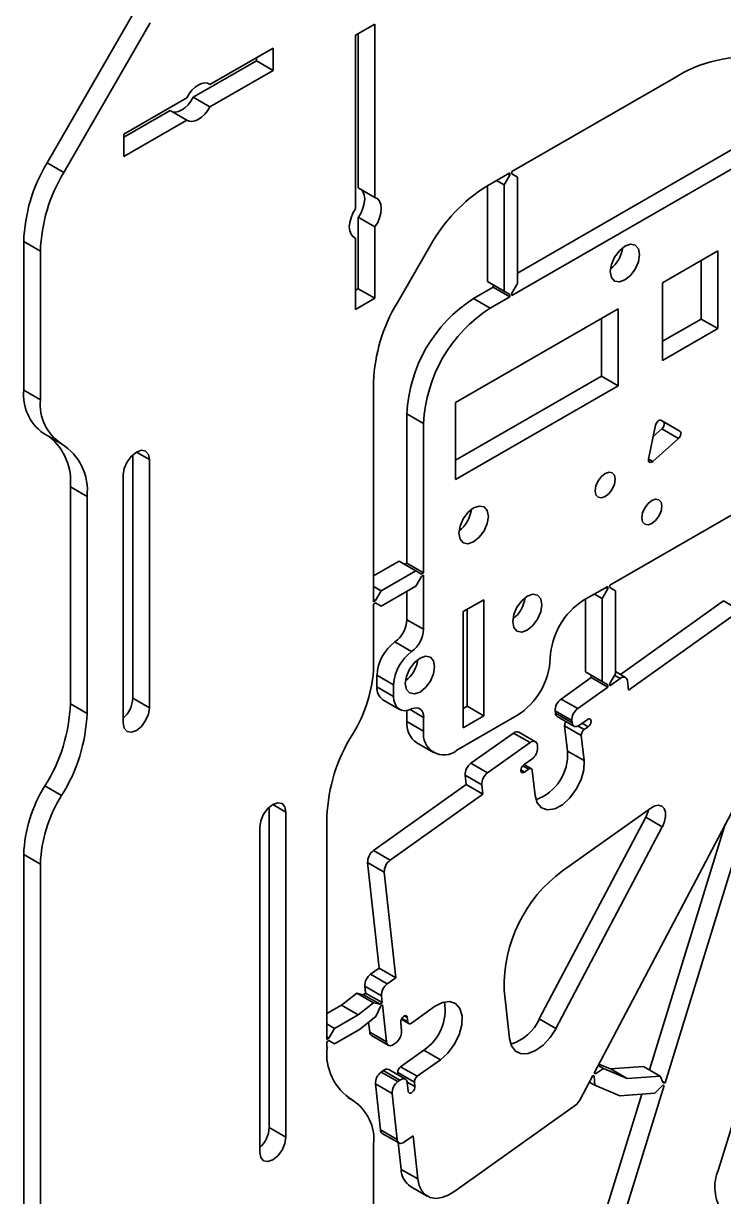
# Model space of a CAD drawing. Header units: millimetres. Extents: x 0 to 415, y 0 to 292.
# Drawn here: x 359.41 to 366.83, y 118.28 to 130.74 of the extents above; entities that cross this region are included whole.
import ezdxf

# ---------------------------------------------------------------- set-up
doc = ezdxf.new("R2010")
doc.units = ezdxf.units.MM

# ---------------------------------------------------------------- blocks, each defined once
blk = doc.blocks.new('SE61')
at = {"color": 7, "linetype": 'Continuous', "lineweight": 35}
for p, q in [((360.733, 123.403), (360.744, 123.47)), ((360.466, 123.31), (360.477, 123.255)), ((360.658, 123.273), (360.703, 123.334)), ((360.703, 123.334), (360.733, 123.403)), ((360.477, 123.255), (360.507, 123.22)), ((360.507, 123.22), (360.552, 123.211)), ((360.552, 123.211), (360.605, 123.23)), ((360.605, 123.23), (360.658, 123.273))]:
    blk.add_line(p, q, dxfattribs=at)
blk = doc.blocks.new('SE60')
blk.add_blockref('SE61', (0, 0))
blk = doc.blocks.new('SE63')
at = {"color": 7, "linetype": 'Continuous', "lineweight": 35}
for p, q in [((360.605, 126.186), (360.552, 126.143)), ((360.658, 126.205), (360.605, 126.186)), ((360.703, 126.196), (360.658, 126.205)), ((360.733, 126.161), (360.703, 126.196)), ((360.507, 126.082), (360.477, 126.013)), ((360.552, 126.143), (360.507, 126.082)), ((360.744, 126.106), (360.733, 126.161)), ((360.477, 126.013), (360.466, 125.945))]:
    blk.add_line(p, q, dxfattribs=at)
blk = doc.blocks.new('SE62')
blk.add_blockref('SE63', (0, 0))
blk = doc.blocks.new('SE65')
at = {"color": 7, "linetype": 'Continuous', "lineweight": 35}
for p, q in [((362.15, 118.774), (362.18, 118.844)), ((362.18, 118.844), (362.191, 118.911)), ((361.913, 118.751), (361.924, 118.695)), ((362.052, 118.671), (362.105, 118.713)), ((362.105, 118.713), (362.15, 118.774)), ((361.924, 118.695), (361.954, 118.661)), ((361.954, 118.661), (361.999, 118.652)), ((361.999, 118.652), (362.052, 118.671))]:
    blk.add_line(p, q, dxfattribs=at)
blk = doc.blocks.new('SE64')
blk.add_blockref('SE65', (0, 0))
blk = doc.blocks.new('SE67')
at = {"color": 7, "linetype": 'Continuous', "lineweight": 35}
for p, q in [((362.052, 122.443), (361.999, 122.4)), ((362.105, 122.462), (362.052, 122.443)), ((362.15, 122.453), (362.105, 122.462)), ((362.18, 122.418), (362.15, 122.453)), ((361.954, 122.34), (361.924, 122.27)), ((361.999, 122.4), (361.954, 122.34)), ((362.191, 122.363), (362.18, 122.418)), ((361.924, 122.27), (361.913, 122.203))]:
    blk.add_line(p, q, dxfattribs=at)
blk = doc.blocks.new('SE66')
blk.add_blockref('SE67', (0, 0))
blk = doc.blocks.new('SE103')
at = {"color": 7, "linetype": 'Continuous', "lineweight": 35}
for p, q in [((362.882, 128.673), (362.869, 128.623)), ((362.903, 128.723), (362.882, 128.673)), ((362.931, 128.77), (362.903, 128.723)), ((362.869, 128.623), (362.864, 128.576)), ((362.864, 128.576), (362.869, 128.533)), ((362.869, 128.533), (362.882, 128.499)), ((362.882, 128.499), (362.903, 128.473)), ((362.903, 128.473), (362.931, 128.458))]:
    blk.add_line(p, q, dxfattribs=at)
blk = doc.blocks.new('SE102')
blk.add_blockref('SE103', (0, 0))
blk = doc.blocks.new('SE105')
at = {"color": 7, "linetype": 'Continuous', "lineweight": 35}
for p, q in [((363.165, 128.874), (363.136, 128.889)), ((363.186, 128.848), (363.165, 128.874)), ((363.199, 128.814), (363.186, 128.848)), ((363.203, 128.771), (363.199, 128.814)), ((363.165, 128.624), (363.186, 128.674)), ((363.186, 128.674), (363.199, 128.724)), ((363.199, 128.724), (363.203, 128.771)), ((363.136, 128.577), (363.165, 128.624))]:
    blk.add_line(p, q, dxfattribs=at)
blk = doc.blocks.new('SE104')
blk.add_blockref('SE105', (0, 0))
blk = doc.blocks.new('SE135')
at = {"color": 7, "linetype": 'Continuous', "lineweight": 35}
for p, q in [((361.228, 130.059), (361.195, 130.028)), ((361.262, 130.083), (361.228, 130.059)), ((361.297, 130.099), (361.262, 130.083)), ((361.33, 130.105), (361.297, 130.099)), ((361.359, 130.101), (361.33, 130.105)), ((361.384, 130.088), (361.359, 130.101)), ((361.166, 129.99), (361.141, 129.948)), ((361.195, 130.028), (361.166, 129.99))]:
    blk.add_line(p, q, dxfattribs=at)
blk = doc.blocks.new('SE134')
blk.add_blockref('SE135', (0, 0))
blk = doc.blocks.new('SE137')
at = {"color": 7, "linetype": 'Continuous', "lineweight": 35}
for p, q in [((361.33, 129.772), (361.359, 129.81)), ((361.359, 129.81), (361.384, 129.852)), ((361.141, 129.711), (361.166, 129.698)), ((361.166, 129.698), (361.195, 129.694)), ((361.195, 129.694), (361.228, 129.701)), ((361.228, 129.701), (361.262, 129.716)), ((361.262, 129.716), (361.297, 129.74)), ((361.297, 129.74), (361.33, 129.772))]:
    blk.add_line(p, q, dxfattribs=at)
blk = doc.blocks.new('SE136')
blk.add_blockref('SE137', (0, 0))
blk = doc.blocks.new('SE155')
at = {"color": 7, "linetype": 'Continuous', "lineweight": 35}
for p, q in [((366.114, 125.686), (366.073, 125.672)), ((366.148, 125.68), (366.114, 125.686)), ((366.171, 125.653), (366.148, 125.68)), ((365.998, 125.593), (365.975, 125.54)), ((366.033, 125.639), (365.998, 125.593)), ((366.073, 125.672), (366.033, 125.639)), ((366.148, 125.506), (366.171, 125.559)), ((366.179, 125.611), (366.171, 125.653)), ((366.171, 125.559), (366.179, 125.611)), ((365.975, 125.54), (365.967, 125.488)), ((365.967, 125.488), (365.975, 125.446)), ((365.975, 125.446), (365.998, 125.42)), ((366.033, 125.413), (366.073, 125.427)), ((366.073, 125.427), (366.114, 125.46)), ((366.114, 125.46), (366.148, 125.506)), ((365.998, 125.42), (366.033, 125.413))]:
    blk.add_line(p, q, dxfattribs=at)
blk = doc.blocks.new('SE154')
blk.add_blockref('SE155', (0, 0))
blk = doc.blocks.new('SE157')
at = {"color": 7, "linetype": 'Continuous', "lineweight": 35}
for p, q in [((365.538, 125.925), (365.503, 125.879)), ((365.578, 125.958), (365.538, 125.925)), ((365.619, 125.972), (365.578, 125.958)), ((365.653, 125.965), (365.619, 125.972)), ((365.676, 125.939), (365.653, 125.965)), ((365.685, 125.897), (365.676, 125.939)), ((365.48, 125.826), (365.472, 125.774)), ((365.503, 125.879), (365.48, 125.826)), ((365.653, 125.792), (365.676, 125.845)), ((365.676, 125.845), (365.685, 125.897)), ((365.472, 125.774), (365.48, 125.732)), ((365.48, 125.732), (365.503, 125.706)), ((365.503, 125.706), (365.538, 125.699)), ((365.538, 125.699), (365.578, 125.713)), ((365.578, 125.713), (365.619, 125.746)), ((365.619, 125.746), (365.653, 125.792))]:
    blk.add_line(p, q, dxfattribs=at)
blk = doc.blocks.new('SE156')
blk.add_blockref('SE157', (0, 0))
blk = doc.blocks.new('SE159')
at = {"color": 7, "linetype": 'Continuous', "lineweight": 35}
for p, q in [((366.039, 126.112), (366.038, 126.101)), ((366.038, 126.101), (366.039, 126.091)), ((366.039, 126.091), (366.043, 126.083)), ((366.043, 126.083), (366.048, 126.078)), ((366.048, 126.078), (366.056, 126.076)), ((366.056, 126.076), (366.064, 126.077)), ((366.064, 126.077), (366.073, 126.08)), ((366.073, 126.08), (366.083, 126.087))]:
    blk.add_line(p, q, dxfattribs=at)
blk = doc.blocks.new('SE158')
blk.add_blockref('SE159', (0, 0))
blk = doc.blocks.new('SE161')
at = {"color": 7, "linetype": 'Continuous', "lineweight": 35}
for p, q in [((366.356, 126.329), (366.364, 126.338)), ((366.364, 126.338), (366.372, 126.349)), ((366.377, 126.402), (366.372, 126.407)), ((366.372, 126.349), (366.377, 126.361)), ((366.381, 126.394), (366.377, 126.402)), ((366.377, 126.361), (366.381, 126.373)), ((366.382, 126.384), (366.381, 126.394)), ((366.381, 126.373), (366.382, 126.384))]:
    blk.add_line(p, q, dxfattribs=at)
blk = doc.blocks.new('SE160')
blk.add_blockref('SE161', (0, 0))
blk = doc.blocks.new('SE163')
at = {"color": 7, "linetype": 'Continuous', "lineweight": 35}
for p, q in [((366.116, 126.482), (366.112, 126.47)), ((366.122, 126.493), (366.116, 126.482)), ((366.129, 126.504), (366.122, 126.493)), ((366.137, 126.513), (366.129, 126.504)), ((366.147, 126.52), (366.137, 126.513)), ((366.156, 126.524), (366.147, 126.52)), ((366.164, 126.525), (366.156, 126.524)), ((366.172, 126.522), (366.164, 126.525))]:
    blk.add_line(p, q, dxfattribs=at)
blk = doc.blocks.new('SE162')
blk.add_blockref('SE163', (0, 0))
blk = doc.blocks.new('SE165')
at = {"color": 7, "linetype": 'Continuous', "lineweight": 35}
for p, q in [((364.183, 125.592), (364.123, 125.544)), ((364.243, 125.613), (364.183, 125.592)), ((364.293, 125.603), (364.243, 125.613)), ((364.327, 125.564), (364.293, 125.603)), ((364.339, 125.502), (364.327, 125.564)), ((364.073, 125.476), (364.039, 125.398)), ((364.123, 125.544), (364.073, 125.476)), ((364.293, 125.349), (364.327, 125.427)), ((364.327, 125.427), (364.339, 125.502)), ((364.039, 125.398), (364.027, 125.323)), ((364.027, 125.323), (364.039, 125.261)), ((364.243, 125.281), (364.293, 125.349)), ((364.039, 125.261), (364.073, 125.222)), ((364.073, 125.222), (364.123, 125.212)), ((364.123, 125.212), (364.183, 125.233)), ((364.183, 125.233), (364.243, 125.281))]:
    blk.add_line(p, q, dxfattribs=at)
blk = doc.blocks.new('SE164')
blk.add_blockref('SE165', (0, 0))
blk = doc.blocks.new('SE169')
at = {"color": 7, "linetype": 'Continuous', "lineweight": 35}
for p, q in [((365.729, 128.324), (365.678, 128.256)), ((365.788, 128.372), (365.729, 128.324)), ((365.848, 128.393), (365.788, 128.372)), ((365.898, 128.383), (365.848, 128.393)), ((365.932, 128.344), (365.898, 128.383)), ((365.944, 128.282), (365.932, 128.344)), ((365.644, 128.178), (365.633, 128.103)), ((365.678, 128.256), (365.644, 128.178)), ((365.898, 128.129), (365.932, 128.207)), ((365.932, 128.207), (365.944, 128.282)), ((365.633, 128.103), (365.644, 128.041)), ((365.644, 128.041), (365.678, 128.002)), ((365.788, 128.013), (365.848, 128.061)), ((365.848, 128.061), (365.898, 128.129)), ((365.678, 128.002), (365.729, 127.992)), ((365.729, 127.992), (365.788, 128.013))]:
    blk.add_line(p, q, dxfattribs=at)
blk = doc.blocks.new('SE168')
blk.add_blockref('SE169', (0, 0))
blk = doc.blocks.new('SE175')
at = {"color": 7, "linetype": 'Continuous', "lineweight": 35}
for p, q in [((364.693, 124.607), (364.642, 124.539)), ((364.752, 124.655), (364.693, 124.607)), ((364.812, 124.676), (364.752, 124.655)), ((364.862, 124.666), (364.812, 124.676)), ((364.896, 124.627), (364.862, 124.666)), ((364.908, 124.565), (364.896, 124.627)), ((364.896, 124.49), (364.908, 124.565)), ((364.609, 124.461), (364.597, 124.386)), ((364.642, 124.539), (364.609, 124.461)), ((364.862, 124.412), (364.896, 124.49)), ((364.597, 124.386), (364.609, 124.324)), ((364.609, 124.324), (364.642, 124.285)), ((364.752, 124.296), (364.812, 124.344)), ((364.812, 124.344), (364.862, 124.412)), ((364.642, 124.285), (364.693, 124.275)), ((364.693, 124.275), (364.752, 124.296))]:
    blk.add_line(p, q, dxfattribs=at)
blk = doc.blocks.new('SE174')
blk.add_blockref('SE175', (0, 0))
blk = doc.blocks.new('SE179')
at = {"color": 7, "linetype": 'Continuous', "lineweight": 35}
for p, q in [((363.554, 123.95), (363.504, 123.882)), ((363.614, 123.998), (363.554, 123.95)), ((363.673, 124.018), (363.614, 123.998)), ((363.724, 124.009), (363.673, 124.018)), ((363.758, 123.97), (363.724, 124.009)), ((363.769, 123.908), (363.758, 123.97)), ((363.504, 123.882), (363.47, 123.804)), ((363.724, 123.755), (363.758, 123.832)), ((363.758, 123.832), (363.769, 123.908)), ((363.47, 123.804), (363.458, 123.728)), ((363.458, 123.728), (363.47, 123.666)), ((363.614, 123.638), (363.673, 123.687)), ((363.673, 123.687), (363.724, 123.755)), ((363.47, 123.666), (363.504, 123.628)), ((363.504, 123.628), (363.554, 123.618)), ((363.554, 123.618), (363.614, 123.638))]:
    blk.add_line(p, q, dxfattribs=at)
blk = doc.blocks.new('SE178')
blk.add_blockref('SE179', (0, 0))
blk = doc.blocks.new('SE209')
at = {"color": 7, "linetype": 'Continuous', "lineweight": 35}
for p, q in [((366.104, 122.429), (366.144, 122.436)), ((366.144, 122.436), (366.178, 122.427)), ((366.062, 122.406), (366.104, 122.429)), ((366.178, 122.427), (366.203, 122.402)), ((366.203, 122.402), (366.217, 122.364)), ((366.219, 122.316), (366.208, 122.262)), ((366.217, 122.364), (366.219, 122.316)), ((366.208, 122.262), (366.185, 122.208))]:
    blk.add_line(p, q, dxfattribs=at)
blk = doc.blocks.new('SE208')
blk.add_blockref('SE209', (0, 0))
blk = doc.blocks.new('SE211')
at = {"color": 7, "linetype": 'Continuous', "lineweight": 35}
for p, q in [((364.584, 119.88), (364.563, 119.959)), ((364.995, 119.97), (364.921, 119.889)), ((365.057, 120.067), (364.995, 119.97)), ((364.626, 119.825), (364.584, 119.88)), ((364.687, 119.797), (364.626, 119.825)), ((364.84, 119.831), (364.76, 119.799)), ((364.921, 119.889), (364.84, 119.831)), ((364.76, 119.799), (364.687, 119.797))]:
    blk.add_line(p, q, dxfattribs=at)
blk = doc.blocks.new('SE210')
blk.add_blockref('SE211', (0, 0))
blk = doc.blocks.new('SE465')
at = {"color": 7, "linetype": 'Continuous', "lineweight": 35}
for p, q in [((363.59, 118.468), (363.605, 118.398)), ((363.605, 118.398), (363.633, 118.341)), ((363.633, 118.341), (363.672, 118.298)), ((363.913, 118.296), (363.983, 118.337)), ((363.672, 118.298), (363.722, 118.272)), ((363.722, 118.272), (363.781, 118.262)), ((363.781, 118.262), (363.845, 118.27)), ((363.845, 118.27), (363.913, 118.296))]:
    blk.add_line(p, q, dxfattribs=at)
blk = doc.blocks.new('SE464')
blk.add_blockref('SE465', (0, 0))
blk = doc.blocks.new('SE467')
at = {"color": 7, "linetype": 'Continuous', "lineweight": 35}
for p, q in [((363.37, 118.887), (363.373, 118.873)), ((363.373, 118.873), (363.379, 118.861)), ((363.379, 118.861), (363.387, 118.853)), ((363.387, 118.853), (363.397, 118.848)), ((363.397, 118.848), (363.408, 118.846)), ((363.408, 118.846), (363.421, 118.847)), ((363.421, 118.847), (363.435, 118.852)), ((363.435, 118.852), (363.449, 118.861))]:
    blk.add_line(p, q, dxfattribs=at)
blk = doc.blocks.new('SE466')
blk.add_blockref('SE467', (0, 0))
blk = doc.blocks.new('SE469')
at = {"color": 7, "linetype": 'Continuous', "lineweight": 35}
for p, q in [((363.414, 119.525), (363.4, 119.517)), ((363.428, 119.53), (363.414, 119.525)), ((363.441, 119.532), (363.428, 119.53)), ((363.452, 119.53), (363.441, 119.532)), ((363.462, 119.524), (363.452, 119.53)), ((363.47, 119.516), (363.462, 119.524)), ((363.476, 119.504), (363.47, 119.516)), ((363.479, 119.49), (363.476, 119.504))]:
    blk.add_line(p, q, dxfattribs=at)
blk = doc.blocks.new('SE468')
blk.add_blockref('SE469', (0, 0))
blk = doc.blocks.new('SE471')
at = {"color": 7, "linetype": 'Continuous', "lineweight": 35}
for p, q in [((363.558, 119.435), (363.559, 119.449)), ((363.494, 119.385), (363.502, 119.379)), ((363.502, 119.379), (363.512, 119.379)), ((363.512, 119.379), (363.524, 119.383)), ((363.524, 119.383), (363.535, 119.392)), ((363.535, 119.392), (363.546, 119.405)), ((363.546, 119.405), (363.554, 119.42)), ((363.554, 119.42), (363.558, 119.435))]:
    blk.add_line(p, q, dxfattribs=at)
blk = doc.blocks.new('SE470')
blk.add_blockref('SE471', (0, 0))
blk = doc.blocks.new('SE473')
at = {"color": 7, "linetype": 'Continuous', "lineweight": 35}
for p, q in [((363.851, 120.341), (363.769, 120.298)), ((363.928, 120.353), (363.851, 120.341)), ((363.992, 120.332), (363.928, 120.353)), ((364.038, 120.279), (363.992, 120.332)), ((364.06, 120.201), (364.038, 120.279)), ((364.057, 120.105), (364.06, 120.201)), ((364.028, 120), (364.057, 120.105)), ((363.978, 119.896), (364.028, 120)), ((363.909, 119.805), (363.978, 119.896)), ((363.831, 119.733), (363.909, 119.805))]:
    blk.add_line(p, q, dxfattribs=at)
blk = doc.blocks.new('SE472')
blk.add_blockref('SE473', (0, 0))
blk = doc.blocks.new('SE475')
at = {"color": 7, "linetype": 'Continuous', "lineweight": 35}
for p, q in [((363.486, 120.129), (363.484, 120.136)), ((363.488, 120.123), (363.486, 120.129)), ((363.492, 120.119), (363.488, 120.123)), ((363.497, 120.116), (363.492, 120.119)), ((363.503, 120.115), (363.497, 120.116)), ((363.51, 120.116), (363.503, 120.115)), ((363.516, 120.118), (363.51, 120.116)), ((363.523, 120.123), (363.516, 120.118))]:
    blk.add_line(p, q, dxfattribs=at)
blk = doc.blocks.new('SE474')
blk.add_blockref('SE475', (0, 0))
blk = doc.blocks.new('SE477')
at = {"color": 7, "linetype": 'Continuous', "lineweight": 35}
for p, q in [((363.448, 120.199), (363.436, 120.191)), ((363.459, 120.202), (363.448, 120.199)), ((363.469, 120.2), (363.459, 120.202)), ((363.476, 120.193), (363.469, 120.2)), ((363.479, 120.181), (363.476, 120.193)), ((363.416, 120.165), (363.411, 120.15)), ((363.425, 120.18), (363.416, 120.165)), ((363.436, 120.191), (363.425, 120.18))]:
    blk.add_line(p, q, dxfattribs=at)
blk = doc.blocks.new('SE476')
blk.add_blockref('SE477', (0, 0))
blk = doc.blocks.new('SE479')
at = {"color": 7, "linetype": 'Continuous', "lineweight": 35}
for p, q in [((363.257, 119.924), (363.26, 119.911)), ((363.26, 119.911), (363.266, 119.899)), ((363.266, 119.899), (363.274, 119.891)), ((363.274, 119.891), (363.284, 119.885)), ((363.284, 119.885), (363.296, 119.883)), ((363.296, 119.883), (363.308, 119.885)), ((363.308, 119.885), (363.322, 119.89)), ((363.322, 119.89), (363.336, 119.898))]:
    blk.add_line(p, q, dxfattribs=at)
blk = doc.blocks.new('SE478')
blk.add_blockref('SE479', (0, 0))
blk = doc.blocks.new('SE481')
at = {"color": 7, "linetype": 'Continuous', "lineweight": 35}
for p, q in [((364.795, 123.109), (364.781, 123.1)), ((364.808, 123.114), (364.795, 123.109)), ((364.821, 123.115), (364.808, 123.114)), ((364.833, 123.114), (364.821, 123.115)), ((364.843, 123.108), (364.833, 123.114)), ((364.851, 123.1), (364.843, 123.108)), ((364.857, 123.088), (364.851, 123.1)), ((364.859, 123.074), (364.857, 123.088))]:
    blk.add_line(p, q, dxfattribs=at)
blk = doc.blocks.new('SE480')
blk.add_blockref('SE481', (0, 0))
blk = doc.blocks.new('SE483')
at = {"color": 7, "linetype": 'Continuous', "lineweight": 35}
for p, q in [((364.687, 122.821), (364.685, 122.806)), ((364.692, 122.836), (364.687, 122.821)), ((364.701, 122.851), (364.692, 122.836)), ((364.685, 122.806), (364.687, 122.794)), ((364.687, 122.794), (364.692, 122.785)), ((364.692, 122.785), (364.701, 122.781)), ((364.701, 122.781), (364.712, 122.782)), ((364.712, 122.782), (364.724, 122.789))]:
    blk.add_line(p, q, dxfattribs=at)
blk = doc.blocks.new('SE482')
blk.add_blockref('SE483', (0, 0))
blk = doc.blocks.new('SE485')
at = {"color": 7, "linetype": 'Continuous', "lineweight": 35}
for p, q in [((364.766, 122.819), (364.773, 122.823)), ((364.773, 122.823), (364.78, 122.825)), ((364.78, 122.825), (364.786, 122.826)), ((364.786, 122.826), (364.792, 122.825)), ((364.792, 122.825), (364.797, 122.823)), ((364.797, 122.823), (364.801, 122.818)), ((364.801, 122.818), (364.804, 122.813)), ((364.804, 122.813), (364.806, 122.806))]:
    blk.add_line(p, q, dxfattribs=at)
blk = doc.blocks.new('SE484')
blk.add_blockref('SE485', (0, 0))
blk = doc.blocks.new('SE487')
at = {"color": 7, "linetype": 'Continuous', "lineweight": 35}
for p, q in [((365.351, 122.813), (365.323, 122.708)), ((365.354, 122.909), (365.351, 122.813)), ((365.323, 122.708), (365.272, 122.605)), ((365.272, 122.605), (365.204, 122.513)), ((364.857, 122.46), (364.835, 122.539)), ((364.902, 122.408), (364.857, 122.46)), ((365.125, 122.442), (365.043, 122.398)), ((365.204, 122.513), (365.125, 122.442)), ((364.967, 122.387), (364.902, 122.408)), ((365.043, 122.398), (364.967, 122.387))]:
    blk.add_line(p, q, dxfattribs=at)
blk = doc.blocks.new('SE486')
blk.add_blockref('SE487', (0, 0))
blk = doc.blocks.new('SE489')
at = {"color": 7, "linetype": 'Continuous', "lineweight": 35}
for p, q in [((365.416, 123.353), (365.405, 123.353)), ((365.424, 123.347), (365.416, 123.353)), ((365.419, 123.294), (365.426, 123.309)), ((365.428, 123.337), (365.424, 123.347)), ((365.426, 123.309), (365.429, 123.324)), ((365.429, 123.324), (365.428, 123.337)), ((365.398, 123.27), (365.41, 123.28)), ((365.41, 123.28), (365.419, 123.294))]:
    blk.add_line(p, q, dxfattribs=at)
blk = doc.blocks.new('SE488')
blk.add_blockref('SE489', (0, 0))
blk = doc.blocks.new('SE491')
at = {"color": 7, "linetype": 'Continuous', "lineweight": 35}
for p, q in [((365.227, 123.312), (365.23, 123.298)), ((365.23, 123.298), (365.236, 123.287)), ((365.236, 123.287), (365.244, 123.278)), ((365.244, 123.278), (365.254, 123.273)), ((365.254, 123.273), (365.265, 123.271)), ((365.265, 123.271), (365.278, 123.273)), ((365.278, 123.273), (365.292, 123.278)), ((365.292, 123.278), (365.306, 123.286))]:
    blk.add_line(p, q, dxfattribs=at)
blk = doc.blocks.new('SE490')
blk.add_blockref('SE491', (0, 0))
blk = doc.blocks.new('SE493')
at = {"color": 7, "linetype": 'Continuous', "lineweight": 35}
for p, q in [((363.525, 123.458), (363.551, 123.467)), ((363.551, 123.467), (363.575, 123.47)), ((363.575, 123.47), (363.597, 123.467)), ((363.597, 123.467), (363.616, 123.457)), ((363.616, 123.457), (363.632, 123.442)), ((363.632, 123.442), (363.643, 123.422)), ((363.643, 123.422), (363.65, 123.397)), ((363.65, 123.397), (363.653, 123.369))]:
    blk.add_line(p, q, dxfattribs=at)
blk = doc.blocks.new('SE492')
blk.add_blockref('SE493', (0, 0))
blk = doc.blocks.new('SE495')
at = {"color": 7, "linetype": 'Continuous', "lineweight": 35}
for p, q in [((363.338, 123.549), (363.334, 123.592)), ((363.349, 123.512), (363.338, 123.549)), ((363.366, 123.481), (363.349, 123.512)), ((363.389, 123.459), (363.366, 123.481)), ((363.418, 123.445), (363.389, 123.459)), ((363.451, 123.44), (363.418, 123.445)), ((363.487, 123.445), (363.451, 123.44)), ((363.525, 123.458), (363.487, 123.445))]:
    blk.add_line(p, q, dxfattribs=at)
blk = doc.blocks.new('SE494')
blk.add_blockref('SE495', (0, 0))
blk = doc.blocks.new('SE509')
at = {"color": 7, "linetype": 'Continuous', "lineweight": 35}
for p, q in [((365.75, 123.791), (365.736, 123.782)), ((365.763, 123.796), (365.75, 123.791)), ((365.776, 123.797), (365.763, 123.796)), ((365.788, 123.795), (365.776, 123.797)), ((365.798, 123.79), (365.788, 123.795)), ((365.806, 123.781), (365.798, 123.79)), ((365.812, 123.77), (365.806, 123.781)), ((365.815, 123.756), (365.812, 123.77))]:
    blk.add_line(p, q, dxfattribs=at)
blk = doc.blocks.new('SE508')
blk.add_blockref('SE509', (0, 0))
blk = doc.blocks.new('SE611')
at = {"color": 7, "linetype": 'Continuous', "lineweight": 35}
for p, q in [((361.182, 129.912), (361.153, 129.874)), ((361.207, 129.954), (361.182, 129.912)), ((360.989, 129.8), (360.983, 129.802)), ((361.019, 129.796), (360.989, 129.8)), ((361.051, 129.803), (361.019, 129.796)), ((361.086, 129.818), (361.051, 129.803)), ((361.12, 129.842), (361.086, 129.818)), ((361.153, 129.874), (361.12, 129.842))]:
    blk.add_line(p, q, dxfattribs=at)
blk = doc.blocks.new('SE610')
blk.add_blockref('SE611', (0, 0))
blk = doc.blocks.new('SE613')
at = {"color": 7, "linetype": 'Continuous', "lineweight": 35}
for p, q in [((363.009, 128.951), (362.992, 128.972)), ((363.022, 128.916), (363.009, 128.951)), ((363.027, 128.874), (363.022, 128.916)), ((363.009, 128.776), (363.022, 128.826)), ((363.022, 128.826), (363.027, 128.874)), ((362.96, 128.679), (362.988, 128.726)), ((362.988, 128.726), (363.009, 128.776))]:
    blk.add_line(p, q, dxfattribs=at)
blk = doc.blocks.new('SE612')
blk.add_blockref('SE613', (0, 0))
blk = doc.blocks.new('SE615')
at = {"color": 7, "linetype": 'Continuous', "lineweight": 35}
for p, q in [((366.188, 126.44), (366.179, 126.431)), ((366.195, 126.451), (366.188, 126.44)), ((366.195, 126.509), (366.2, 126.504)), ((366.2, 126.463), (366.195, 126.451)), ((366.2, 126.504), (366.204, 126.496)), ((366.204, 126.475), (366.2, 126.463)), ((366.204, 126.496), (366.205, 126.486)), ((366.205, 126.486), (366.204, 126.475))]:
    blk.add_line(p, q, dxfattribs=at)
blk = doc.blocks.new('SE614')
blk.add_blockref('SE615', (0, 0))
blk = doc.blocks.new('SE617')
at = {"color": 7, "linetype": 'Continuous', "lineweight": 35}
for p, q in [((366.008, 122.31), (366.031, 122.364)), ((366.031, 122.364), (366.037, 122.389))]:
    blk.add_line(p, q, dxfattribs=at)
blk = doc.blocks.new('SE616')
blk.add_blockref('SE617', (0, 0))

msp = doc.modelspace()

# ---------------------------------------------------------------- linework, layer by layer
at = {"color": 7, "linetype": 'Continuous', "lineweight": 35}
for p, q in [((360.5755, 130.846), (359.6584, 129.2574)), ((360.7523, 130.7439), (359.8352, 129.1553)), ((363.1363, 130.7292), (362.9313, 130.6108)), ((363.1363, 128.8889), (363.1363, 130.7292)), ((362.9313, 130.6108), (362.9313, 128.7705)), ((362.9595, 128.9909), (362.9595, 130.6271)), ((361.3841, 130.0884), (362.0544, 130.4753)), ((362.0544, 130.4753), (362.0544, 130.2385)), ((361.8777, 130.3406), (361.2074, 129.9536)), ((361.8777, 130.3406), (361.8777, 130.3733)), ((361.8777, 130.3406), (362.0544, 130.2385)), ((361.3841, 129.8516), (362.0544, 130.2385)), ((361.365, 130.0994), (361.3841, 130.0884)), ((366.3024, 130.1522), (364.5896, 129.1634)), ((360.4705, 129.5609), (361.1408, 129.9479)), ((361.2074, 129.9536), (361.3841, 129.8516)), ((360.964, 129.8132), (360.4705, 129.5282)), ((360.964, 129.8132), (361.1408, 129.7111)), ((364.6497, 128.0865), (367.737, 129.8687)), ((360.4705, 129.3241), (361.1408, 129.7111)), ((364.5896, 127.8477), (367.9138, 129.7667)), ((360.4705, 129.5609), (360.4705, 129.3241)), ((359.6584, 129.2574), (359.8352, 129.1553)), ((364.5896, 129.1389), (364.5896, 129.1634)), ((364.5684, 129.1512), (364.3222, 129.009)), ((364.5083, 129.0226), (364.427, 129.0695)), ((364.5684, 129.1267), (364.5083, 129.0226)), ((364.5684, 129.1267), (364.5472, 129.1389)), ((364.5684, 129.1267), (364.5684, 129.1512)), ((364.6497, 129.1042), (364.5896, 129.1389)), ((364.6497, 129.1042), (364.6497, 127.9763)), ((362.9595, 128.9909), (363.1363, 128.8889)), ((364.3315, 127.9967), (364.3315, 129.0144)), ((364.5083, 129.0226), (364.5083, 127.8946)), ((362.9595, 128.6786), (363.1363, 128.5766)), ((362.9595, 127.9202), (362.9595, 128.6786)), ((363.1363, 127.8182), (363.1363, 128.5766)), ((359.5866, 128.319), (359.4099, 128.4211)), ((359.4099, 128.4211), (359.4099, 126.8433)), ((362.8986, 128.477), (362.9313, 128.4582)), ((362.9313, 128.4582), (362.9313, 127.6998)), ((359.5866, 128.319), (359.5866, 126.7413)), ((363.7222, 128.3757), (363.3707, 127.7669)), ((366.1876, 127.9822), (366.7745, 128.321)), ((366.7745, 128.321), (366.7745, 127.4963)), ((366.5978, 128.219), (366.5978, 127.5984)), ((362.9313, 127.9039), (362.9595, 127.9202)), ((362.9595, 127.9202), (363.1363, 127.8182)), ((364.183, 127.817), (364.3916, 127.9375)), ((364.3315, 127.9967), (364.5083, 127.8946)), ((364.3916, 127.962), (364.3315, 127.9967)), ((364.3916, 127.962), (364.5684, 127.8599)), ((364.3916, 127.9375), (364.3916, 127.962)), ((364.5684, 127.8354), (364.3916, 127.9375)), ((364.5896, 127.8722), (364.6497, 127.9763)), ((366.1876, 127.1575), (366.1876, 127.9822)), ((362.9313, 127.6998), (363.1363, 127.8182)), ((364.183, 127.817), (364.3598, 127.715)), ((364.3598, 127.715), (364.5684, 127.8354)), ((364.5083, 127.8946), (364.5684, 127.8599)), ((364.5684, 127.8354), (364.5684, 127.8599)), ((364.5896, 127.8477), (364.5896, 127.8722)), ((363.9921, 126.7107), (365.7174, 127.7067)), ((365.7174, 127.7067), (365.7174, 126.8902)), ((365.5406, 127.6046), (365.5406, 126.9922)), ((366.5978, 127.5984), (366.1876, 127.3616)), ((366.7745, 127.4963), (366.5978, 127.5984)), ((366.7745, 127.4963), (366.1876, 127.1575)), ((363.1222, 126.9306), (363.1222, 124.5965)), ((365.5406, 126.9922), (363.9921, 126.0982)), ((365.7174, 126.8902), (365.5406, 126.9922)), ((359.4099, 126.8433), (359.5866, 126.7413)), ((365.7174, 126.8902), (363.9921, 125.8941)), ((363.9921, 125.8941), (363.9921, 126.7107)), ((363.6527, 126.4902), (363.4759, 126.5923)), ((363.4759, 125.0048), (363.4759, 126.5923)), ((363.6527, 124.9028), (363.6527, 126.4902)), ((366.1125, 126.4699), (366.0393, 126.1121)), ((366.179, 126.4314), (366.0881, 126.3509)), ((366.1708, 126.5228), (366.1949, 126.5089)), ((366.3716, 126.4068), (366.1716, 126.5223)), ((366.179, 126.4314), (366.3558, 126.3294)), ((366.1949, 126.5089), (366.3716, 126.4068)), ((359.617, 126.3855), (359.7938, 126.2834)), ((366.0826, 126.0871), (366.3558, 126.3294)), ((360.6049, 126.186), (360.7438, 126.1058)), ((360.5671, 123.5725), (360.5671, 126.1581)), ((360.7438, 123.4705), (360.7438, 126.1058)), ((366.0393, 126.1121), (366.0826, 126.0871)), ((360.466, 125.9454), (360.466, 123.3101)), ((359.9048, 125.815), (360.0816, 125.7129)), ((359.9048, 123.5138), (359.9048, 125.815)), ((360.0816, 123.4117), (360.0816, 125.7129)), ((367.0281, 125.5809), (365.6262, 124.7716)), ((363.3946, 125.0273), (363.1222, 124.87)), ((363.2035, 124.7129), (363.5714, 124.9252)), ((363.5714, 124.9252), (363.3946, 125.0273)), ((363.4759, 125.0048), (363.4547, 124.9926)), ((363.6527, 124.9028), (363.4759, 125.0048)), ((363.6315, 124.8905), (363.5714, 124.9252)), ((363.5714, 124.7619), (363.6315, 124.866)), ((363.6527, 124.9028), (363.6315, 124.8905)), ((363.6527, 124.8783), (363.6315, 124.866)), ((363.6527, 124.304), (363.6527, 124.8783)), ((363.1222, 124.7598), (363.2035, 124.7129)), ((363.2035, 124.7129), (363.1434, 124.6088)), ((363.2035, 124.5496), (363.5714, 124.7619)), ((363.4759, 124.406), (363.4759, 124.7068)), ((365.6049, 124.7594), (365.3497, 124.612)), ((365.5448, 124.6308), (365.4635, 124.6777)), ((365.6049, 124.7349), (365.5448, 124.6308)), ((365.6049, 124.7349), (365.5837, 124.7471)), ((365.6049, 124.7349), (365.6049, 124.7594)), ((365.6262, 124.7471), (365.6262, 124.7716)), ((365.6863, 124.7124), (365.6262, 124.7471)), ((365.6863, 124.7124), (365.6863, 123.831)), ((363.1222, 124.621), (363.1434, 124.6088)), ((363.1434, 124.6088), (363.1222, 124.5965)), ((363.1434, 124.5843), (363.1222, 124.572)), ((363.1222, 124.572), (363.1222, 123.9146)), ((363.1434, 124.5843), (363.2035, 124.5496)), ((363.2035, 124.5496), (363.1434, 124.5843)), ((364.0734, 124.4917), (364.2926, 124.6183)), ((364.2926, 124.6183), (364.2926, 123.3853)), ((365.3681, 123.8514), (365.3681, 124.6226)), ((365.5448, 124.6308), (365.5448, 123.7493)), ((365.7397, 123.824), (366.8339, 124.6051)), ((367.0107, 124.503), (366.8339, 124.6051)), ((364.0734, 123.2587), (364.0734, 124.4917)), ((364.1158, 124.5162), (364.1158, 123.4873)), ((365.8253, 123.6569), (367.0107, 124.503)), ((363.4759, 124.406), (363.6527, 124.304)), ((363.5254, 124.068), (363.3486, 124.17)), ((363.1577, 123.8161), (363.3345, 123.714)), ((363.1577, 123.6936), (363.1577, 123.8161)), ((365.3681, 123.8514), (365.5448, 123.7493)), ((365.4282, 123.8167), (365.3681, 123.8514)), ((365.4282, 123.8167), (365.6049, 123.7146)), ((365.4282, 123.7907), (365.4282, 123.8167)), ((365.6262, 123.7269), (365.6863, 123.831)), ((365.736, 123.7822), (365.6776, 123.8159)), ((365.7943, 123.7925), (365.6863, 123.8549)), ((363.1577, 123.6936), (363.3345, 123.5916)), ((363.3345, 123.5916), (363.3345, 123.714)), ((365.1098, 123.5634), (365.4282, 123.7907)), ((365.2866, 123.4614), (365.6049, 123.6887)), ((365.6049, 123.6887), (365.4282, 123.7907)), ((365.5448, 123.7493), (365.6049, 123.7146)), ((365.6049, 123.6887), (365.6049, 123.7146)), ((365.6262, 123.7038), (365.736, 123.7822)), ((365.6262, 123.7038), (365.6262, 123.7269)), ((365.8253, 123.6569), (365.8145, 123.756)), ((360.5671, 123.5725), (360.7438, 123.4705)), ((363.2198, 123.5563), (363.3966, 123.4542)), ((365.1098, 123.5634), (365.2866, 123.4614)), ((359.9048, 123.5138), (360.0816, 123.4117)), ((363.4759, 123.3261), (363.4759, 123.4422)), ((363.6527, 123.369), (363.5098, 123.4515)), ((364.1158, 123.4873), (364.0734, 123.4628)), ((364.2926, 123.3853), (364.1158, 123.4873)), ((365.2246, 123.335), (365.0479, 123.437)), ((365.0479, 123.437), (365.0504, 123.4141)), ((363.4759, 123.3261), (363.6527, 123.2241)), ((363.6527, 123.2241), (363.6527, 123.369)), ((364.6426, 123.3873), (364.0062, 123.0199)), ((364.2926, 123.3853), (364.0734, 123.2587)), ((365.0504, 123.4141), (365.2271, 123.3121)), ((365.0706, 123.3777), (365.2474, 123.2756)), ((365.2246, 123.335), (365.2271, 123.3121)), ((365.3057, 123.2859), (365.3864, 123.3436)), ((365.3982, 123.2698), (365.3345, 123.3065)), ((364.1548, 122.8817), (364.6042, 123.2025)), ((364.781, 123.1005), (364.6042, 123.2025)), ((364.8393, 123.1108), (364.6625, 123.2128)), ((365.3251, 123.1765), (365.1484, 123.2785)), ((365.1484, 123.2785), (365.1774, 123.0115)), ((365.3561, 123.2397), (365.2911, 123.2772)), ((365.3561, 123.2397), (365.3982, 123.2698)), ((363.5795, 123.0972), (363.7562, 122.9952)), ((364.3316, 122.7797), (364.781, 123.1005)), ((364.8595, 123.0743), (364.862, 123.0514)), ((365.3251, 123.1765), (365.3542, 122.9095)), ((365.3542, 122.9095), (365.1774, 123.0115)), ((364.1548, 122.8817), (364.3316, 122.7797)), ((364.7241, 122.7886), (364.6848, 122.8112)), ((364.7662, 122.8186), (364.7045, 122.8542)), ((364.7193, 122.8674), (364.8001, 122.925)), ((364.7954, 122.8238), (364.7196, 122.8675)), ((364.7241, 122.7886), (364.7662, 122.8186)), ((364.2696, 122.6532), (364.0929, 122.7553)), ((364.1037, 122.6561), (364.0929, 122.7553)), ((364.8055, 122.8055), (364.8346, 122.5385)), ((367.1305, 122.762), (365.46, 119.5921)), ((359.6349, 122.6411), (359.8116, 122.5391)), ((363.1206, 121.9543), (364.1037, 122.6561)), ((364.2804, 122.5541), (364.1037, 122.6561)), ((364.2804, 122.5541), (364.2696, 122.6532)), ((362.0521, 122.4433), (362.191, 122.3631)), ((363.2973, 121.8523), (364.2804, 122.5541)), ((362.0142, 119.0132), (362.0142, 122.4154)), ((362.191, 118.9112), (362.191, 122.3631)), ((362.6272, 122.3148), (362.6272, 119.9502)), ((364.8799, 120.1691), (366.008, 122.3097)), ((366.0617, 122.4063), (365.126, 121.7383)), ((366.1848, 122.2076), (366.008, 122.3097)), ((361.9132, 122.2027), (361.9132, 118.7508)), ((365.0567, 120.067), (366.1848, 122.2076)), ((366.8526, 122.234), (366.0477, 119.6269)), ((367.0294, 122.1319), (366.2134, 119.4887)), ((363.1206, 121.9543), (363.2973, 121.8523)), ((359.5866, 121.8119), (359.4099, 121.9139)), ((359.4099, 121.9139), (359.4099, 116.9595)), ((359.5866, 121.8119), (359.5866, 116.8575)), ((363.2354, 121.7259), (363.0586, 121.8279)), ((363.1807, 120.7064), (363.0586, 121.8279)), ((363.3575, 120.6043), (363.2354, 121.7259)), ((363.0894, 120.6412), (363.1807, 120.7064)), ((363.3575, 120.6043), (363.1807, 120.7064)), ((363.0894, 120.6412), (363.2662, 120.5392)), ((363.2662, 120.5392), (363.3575, 120.6043)), ((363.0354, 120.4419), (363.0131, 120.4244)), ((363.2043, 120.4127), (363.0275, 120.5148)), ((363.0354, 120.4419), (363.0275, 120.5148)), ((363.2122, 120.3399), (363.0354, 120.4419)), ((364.5068, 120.4741), (364.5629, 119.9586)), ((362.9445, 120.4402), (362.7813, 120.3126)), ((363.1212, 120.3381), (362.9445, 120.4402)), ((362.9445, 120.4402), (363.0131, 120.4244)), ((362.9581, 120.2106), (363.1212, 120.3381)), ((363.1898, 120.3223), (363.0131, 120.4244)), ((363.1898, 120.3223), (363.1212, 120.3381)), ((363.2122, 120.3399), (363.1898, 120.3223)), ((363.2147, 120.3169), (363.1944, 120.301)), ((363.2122, 120.3399), (363.2043, 120.4127)), ((363.2574, 119.9244), (363.2147, 120.3169)), ((362.7813, 120.3126), (362.6272, 120.2237)), ((362.7085, 120.0665), (362.9581, 120.2106)), ((362.7813, 120.3126), (362.9581, 120.2106)), ((363.1459, 120.1915), (363.1946, 120.3001)), ((363.1944, 120.301), (363.1946, 120.3001)), ((363.4792, 120.1814), (363.4482, 120.1993)), ((363.7692, 120.298), (363.5234, 120.1226)), ((362.6272, 120.1135), (362.7085, 120.0665)), ((362.9705, 120.0545), (363.1459, 120.1915)), ((363.0806, 120.0265), (363.0692, 120.1316)), ((363.4094, 120.1275), (363.4189, 120.0397)), ((363.4151, 120.1631), (363.4943, 120.1174)), ((363.4842, 120.1356), (363.4201, 120.1726)), ((363.4842, 120.1356), (363.4792, 120.1814)), ((364.8799, 120.1691), (365.0567, 120.067)), ((362.6272, 119.9747), (362.6484, 119.9624)), ((362.6484, 119.9624), (362.6272, 119.9502)), ((362.7085, 120.0665), (362.6484, 119.9624)), ((362.7085, 119.9032), (362.9705, 120.0545)), ((363.0806, 120.0265), (363.2574, 119.9244)), ((363.1009, 119.99), (363.2776, 119.888)), ((367.2172, 119.9843), (366.7806, 118.5701)), ((362.6484, 119.9379), (362.6272, 119.9257)), ((362.6272, 119.9257), (362.6272, 119.8651)), ((362.6484, 119.9379), (362.7085, 119.9032)), ((362.7085, 119.9032), (362.6484, 119.9379)), ((363.357, 119.9133), (363.3359, 119.8983)), ((363.4081, 119.66), (363.6539, 119.8355)), ((363.8307, 119.7334), (363.6539, 119.8355)), ((363.5849, 119.558), (363.8307, 119.7334)), ((363.2023, 119.6036), (363.2234, 119.6186)), ((363.2023, 119.6036), (363.3791, 119.5015)), ((363.4002, 119.5166), (363.2234, 119.6186)), ((363.4585, 119.5269), (363.2817, 119.6289)), ((363.5539, 119.4948), (363.3771, 119.5968)), ((363.3798, 119.5723), (363.3771, 119.5968)), ((363.5849, 119.558), (363.4081, 119.66)), ((365.46, 119.5921), (365.476, 119.5852)), ((365.461, 119.5939), (365.476, 119.5852)), ((365.476, 119.5852), (365.461, 119.5939)), ((365.5608, 119.6409), (365.476, 119.5852)), ((365.476, 119.5852), (365.476, 119.5852)), ((365.5033, 119.6741), (365.5608, 119.6409)), ((365.6336, 119.6359), (365.5109, 119.6886)), ((365.5608, 119.6409), (365.8104, 119.5339)), ((365.9859, 119.6626), (365.6336, 119.6359)), ((365.6336, 119.6359), (365.8104, 119.5339)), ((366.1627, 119.5606), (365.9859, 119.6626)), ((363.3172, 119.3751), (363.1404, 119.4772)), ((363.1936, 118.9889), (363.1404, 119.4772)), ((363.3791, 119.5015), (363.4002, 119.5166)), ((363.5589, 119.449), (363.4779, 119.4957)), ((363.4787, 119.4904), (363.4883, 119.4027)), ((363.5589, 119.449), (363.5539, 119.4948)), ((366.2049, 119.4614), (364.602, 114.2694)), ((365.4461, 119.5656), (365.3088, 119.3051)), ((365.4679, 119.4642), (365.4102, 119.4975)), ((365.4461, 119.5656), (365.4621, 119.5587)), ((365.4621, 119.5587), (365.4679, 119.4642)), ((365.4679, 119.4642), (365.734, 119.3501)), ((365.8104, 119.5339), (366.1627, 119.5606)), ((366.1064, 119.3783), (366.1854, 119.4599)), ((366.1939, 119.4873), (366.1627, 119.5606)), ((366.1854, 119.4599), (366.2049, 119.4614)), ((366.2134, 119.4887), (366.1867, 119.5041)), ((366.1939, 119.4872), (366.2134, 119.4887)), ((366.1939, 119.4873), (366.1939, 119.4872)), ((362.915, 119.2946), (362.848, 119.3333)), ((362.8972, 119.3042), (362.8551, 119.3285)), ((363.3703, 118.8868), (363.3172, 119.3751)), ((365.9677, 119.3678), (364.4252, 114.3714)), ((365.734, 119.3501), (366.1064, 119.3783)), ((365.2638, 119.2518), (363.9826, 118.3372)), ((362.0142, 119.0132), (362.191, 118.9112)), ((363.1936, 118.9889), (363.3703, 118.8868)), ((363.2138, 118.9524), (363.3906, 118.8504)), ((363.1222, 118.8368), (363.1222, 114.0308)), ((363.4132, 118.5701), (363.3822, 118.8552)), ((363.5402, 118.9258), (363.4489, 118.8607)), ((363.59, 118.4681), (363.5402, 118.9258)), ((363.4132, 118.5701), (363.59, 118.4681)), ((363.5143, 118.3877), (363.6911, 118.2857))]:
    msp.add_line(p, q, dxfattribs=at)
for centre, radius, start, end in [((367.0606, 128.9912), 1.3866, 81.84629, 123.14577), ((361.1402, 128.362), 1.7314, 148.85622, 178.04361), ((361.317, 128.2599), 1.7314, 148.85622, 178.04361), ((365.2384, 127.5402), 1.7312, 121.95483, 151.14424), ((365.4186, 128.4059), 0.3501, 308.03207, 351.97326), ((365.0111, 126.5224), 1.5368, 122.60546, 177.39452), ((364.8525, 126.8715), 1.7314, 148.85616, 178.04361), ((365.1879, 126.4204), 1.5368, 122.60546, 177.39452), ((359.9066, 126.7923), 0.4993, 174.13303, 234.55454), ((360.0756, 126.6888), 0.4918, 173.87112, 237.53432), ((359.2954, 125.8737), 0.6123, 354.49797, 50.59221), ((359.4948, 125.7759), 0.5902, 353.87145, 57.53409), ((363.8134, 125.6257), 0.3501, 308.03198, 351.97335), ((364.3827, 124.6887), 0.3501, 308.03217, 351.97315), ((365.7638, 123.9647), 0.7684, 122.60556, 177.39449), ((363.1651, 124.4213), 0.3111, 306.13746, 357.17807), ((363.3419, 124.3193), 0.3111, 306.13746, 357.17807), ((363.6239, 123.7931), 0.4667, 126.13793, 177.1776), ((363.8006, 123.6911), 0.4667, 126.13793, 177.1776), ((363.2442, 124.0315), 0.3501, 308.03196, 351.97363), ((364.2286, 124.0346), 0.7684, 302.60549, 357.39446), ((361.6648, 123.9671), 1.4583, 327.67987, 357.93707), ((363.3064, 123.6781), 0.1495, 174.06289, 234.62513), ((360.2584, 123.5888), 0.3091, 312.19358, 356.97741), ((365.1995, 123.4412), 0.1516, 126.25028, 181.56189), ((358.156, 123.5767), 1.75, 327.67974, 357.93715), ((365.3762, 123.3391), 0.1516, 126.25028, 181.56189), ((358.3328, 123.4747), 1.75, 327.67974, 357.93715), ((363.7235, 123.3003), 0.249, 174.03825, 234.64959), ((365.0952, 123.4151), 0.0448, 181.28053, 236.73105), ((365.2202, 123.2815), 0.0719, 143.22419, 182.33402), ((365.4244, 123.2919), 0.0641, 107.37007, 126.34466), ((364.376, 122.2518), 1.75, 147.67956, 177.93733), ((363.8682, 123.1891), 0.2184, 170.7861, 309.2033), ((364.6412, 123.1635), 0.0537, 66.59614, 133.46038), ((365.4009, 123.1786), 0.0758, 126.24873, 181.56267), ((364.7104, 123.0473), 0.1516, 306.25036, 1.56181), ((364.6718, 122.9709), 0.5073, 289.78596, 4.59649), ((364.2444, 122.7594), 0.1516, 126.25002, 181.56159), ((364.7791, 122.785), 0.1018, 125.97434, 139.89333), ((364.4212, 122.6574), 0.1516, 126.25002, 181.56159), ((360.8672, 121.8614), 1.4583, 147.67959, 177.93736), ((361.044, 121.7594), 1.4583, 147.67959, 177.93736), ((363.2102, 121.832), 0.1516, 126.25002, 181.56159), ((363.387, 121.73), 0.1516, 126.25002, 181.56159), ((366.0227, 120.5154), 1.5164, 126.25008, 181.56164), ((363.1791, 120.5189), 0.1516, 126.24977, 181.56174), ((363.3559, 120.4169), 0.1516, 126.24977, 181.56174), ((363.3643, 120.2635), 0.5168, 304.08484, 9.43984), ((363.486, 120.1348), 0.0769, 168.65226, 185.44476), ((364.439, 120.3599), 0.4805, 286.57097, 336.59508), ((363.1255, 120.0275), 0.0448, 181.27967, 236.73232), ((363.2673, 120.0356), 0.1516, 306.25092, 1.5607), ((363.214, 119.8021), 0.5901, 173.87113, 237.53441), ((363.292, 119.4813), 0.1516, 126.24977, 181.56174), ((363.2604, 119.5796), 0.0537, 66.59653, 133.45998), ((363.4529, 119.5989), 0.0758, 126.2503, 181.56242), ((363.4688, 119.3793), 0.1516, 126.24977, 181.56174), ((363.6297, 119.4968), 0.0758, 126.2503, 181.56242), ((363.5314, 119.4065), 0.0433, 185.01966, 209.68911), ((362.6332, 118.8893), 0.4918, 353.8716, 57.53383), ((365.1714, 119.3753), 0.1542, 306.80284, 332.91129), ((361.7056, 119.0295), 0.3091, 312.19411, 356.97655), ((363.2384, 118.9899), 0.0448, 181.27336, 236.73862), ((363.6373, 118.5751), 0.2241, 181.27786, 236.73496), ((367.2108, 118.3826), 0.4693, 156.4493, 214.75372)]:
    msp.add_arc(centre, radius, start, end, dxfattribs=at)

# ---------------------------------------------------------------- block references
for name in ['SE134', 'SE610', 'SE136', 'SE612', 'SE104', 'SE102', 'SE168', 'SE162', 'SE614', 'SE160', 'SE62', 'SE158', 'SE156', 'SE154', 'SE164', 'SE174', 'SE178', 'SE508', 'SE494', 'SE60', 'SE492', 'SE490', 'SE488', 'SE480', 'SE482', 'SE484', 'SE486', 'SE66', 'SE208', 'SE616', 'SE472', 'SE476', 'SE474', 'SE210', 'SE478', 'SE468', 'SE470', 'SE64', 'SE466', 'SE464']:
    msp.add_blockref(name, (0, 0))

doc.saveas('drawing.dxf')
